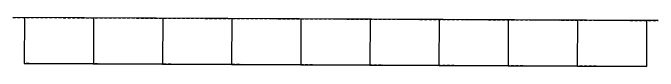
# Model space of a CAD drawing. Extents: x 60675 to 406257, y -6788 to 756297.
# Drawn here: x 393751.2 to 393807.2, y 755176 to 755180.3 of the extents above; entities that cross this region are included whole.
import ezdxf

# ---------------------------------------------------------------- set-up
doc = ezdxf.new("R2010")
doc.units = 0
doc.linetypes.add('Overhead', pattern=[0.396875, 0.238125, -0.15875])
doc.layers.get('0').update_dxf_attribs({"linetype": 'CONTINUOUS'})

msp = doc.modelspace()

# ---------------------------------------------------------------- linework, layer by layer
at = {"color": 1, "lineweight": 15}
for p, q in [((393751.17847, 755180.22787), (393807.17786, 755179.96475)), ((393751.17866, 755180.26787), (393807.17804, 755180.00475))]:
    msp.add_line(p, q, dxfattribs=at)
at = {"color": 8, "linetype": 'Overhead'}
for p, q in [((393751.17857, 755180.24787), (393807.17795, 755179.98475)), ((393806.15917, 755175.98949), (393752.15976, 755176.24322))]:
    msp.add_line(p, q, dxfattribs=at)
at = {"color": 1, "lineweight": 30}
for p, q in [((393752.17856, 755180.24317), (393752.15976, 755176.24322)), ((393752.17856, 755180.24317), (393752.15976, 755176.24322)), ((393752.17856, 755180.24317), (393752.15976, 755176.24322)), ((393758.17849, 755180.21498), (393758.1597, 755176.21502)), ((393764.17843, 755180.18679), (393764.15963, 755176.18683)), ((393770.17836, 755180.1586), (393770.15956, 755176.15864)), ((393776.17829, 755180.13041), (393776.1595, 755176.13045)), ((393782.17823, 755180.10221), (393782.15943, 755176.10226)), ((393788.17816, 755180.07402), (393788.15937, 755176.07407)), ((393794.17809, 755180.04583), (393794.1593, 755176.04588)), ((393800.17803, 755180.01764), (393800.15923, 755176.01768)), ((393806.17796, 755179.98945), (393806.15917, 755175.98949))]:
    msp.add_line(p, q, dxfattribs=at)
at = {"color": 1}
for p, q in [((393806.15907, 755175.96949), (393752.15967, 755176.22322)), ((393806.15926, 755176.00949), (393752.15986, 755176.26322))]:
    msp.add_line(p, q, dxfattribs=at)

doc.saveas('drawing.dxf')
